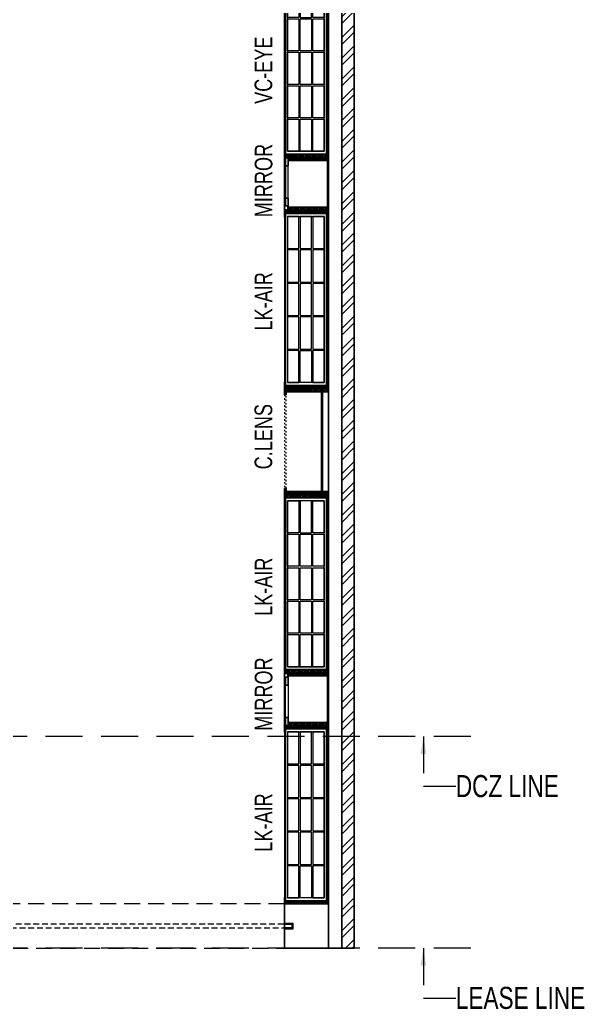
# Model space of a CAD drawing. Header units: feet. Extents: x 3370792 to 3381007, y -5461379 to -5451456.
# Drawn here: x 3377807 to 3381007, y -5461379 to -5455773 of the extents above; entities that cross this region are included whole.
import ezdxf

# ---------------------------------------------------------------- set-up
doc = ezdxf.new("R2010")
doc.units = ezdxf.units.FT
doc.header["$LTSCALE"] = 33
doc.header["$MEASUREMENT"] = 0
for name, pattern in [('a_p6_plan_L18$0$HIDDEN', [0.375, 0.25, -0.125]), ('ACAD_ISO03W100', [30, 12, -18]), ('HIDDEN', [9.524999999999995, 6.349999999999997, -3.174999999999998]), ('HIDDENX2', [0.75, 0.5, -0.25])]:
    doc.linetypes.add(name, pattern=pattern)
for name, color, linetype, lineweight in [('A-shutter', 8, 'Continuous', 18), ('A-WALL HATCH', 251, 'Continuous', 0), ('beam', 90, 'Continuous', 9), ('HIDDEN LINE', 177, 'Continuous', 0), ('Lease line', 2, 'Continuous', 9), ('LENS_DIMENSION', 193, 'Continuous', 0), ('LENS_PARTITION', 21, 'Continuous', 25), ('LENS_TEXT', 31, 'Continuous', 5), ('LK-FF&E WALL', 1, 'Continuous', 9), ('LN-ELEVATION-1', 81, 'Continuous', 25), ('LN-ELEVATION-2', 103, 'Continuous', 20), ('LN-ELEVATION-3', 125, 'Continuous', 18), ('LN-ELEVATION-4', 145, 'Continuous', 13), ('LN-HATCH', 251, 'Continuous', 0), ('PLANO-TXT', 252, 'Continuous', 5), ('rolling shutter', 1, 'Continuous', 5)]:
    doc.layers.add(name, color=color, linetype=linetype, lineweight=lineweight)
doc.layers.add('A-WALL', color=1, linetype='Continuous')
doc.styles.add('LK TXT', font='GILC____.TTF', dxfattribs={"height": 100})
doc.styles.get("Standard").update_dxf_attribs({"font": 'GILC____.TTF'})
doc.dimstyles.new('100MM', dxfattribs={"dimtxt": 100, "dimasz": 50, "dimexe": 65, "dimexo": 65, "dimtad": 1, "dimdec": 0, "dimtxsty": 'Standard', "dimblk": 'OBLIQUE', "dimcen": 2.5, "dimdle": 65, "dimclrd": 256, "dimclre": 256, "dimclrt": 1, "dimadec": 0, "dimazin": 0, "dimtfac": 1, "dimtdec": 0, "dimtmove": 1, "dimatfit": 3, "dimfxl": 1, "dimlwd": -1, "dimlwe": -1, "dimarcsym": 0})
pattern_1 = [(45, (7858558.917008298, 3503823.203216763), (-4.490128060534575, 4.490128060534575), [])]
pattern_2 = [(45, (3990327.293469645, 1709214.691590092), (-4.490128060534575, 4.490128060534575), [])]

# ---------------------------------------------------------------- blocks, each defined once
blk = doc.blocks.new('_Oblique')
at = {"color": 0, "lineweight": -2}
blk.add_line((-0.5, -0.5), (0.5, 0.5), dxfattribs=at)
blk = doc.blocks.new('*U37')
at = {"layer": 'A-shutter', "color": 5, "linetype": 'HIDDENX2', "ltscale": 2}
blk.add_lwpolyline([(41039888.47192435, -1561544.224196389), (41039888.47192454, -1561564.224196389), (41046830.47192443, -1561564.224191636), (41046830.47192423, -1561544.224191635)], close=True, dxfattribs=at)
at = {"layer": 'A-shutter', "color": 5, "ltscale": 10}
blk.add_lwpolyline([(41046785.47192448, -1561539.224195756), (41046785.47192443, -1561544.224195756), (41046830.47192443, -1561544.224196196), (41046830.47192423, -1561564.224196195), (41046785.47192423, -1561564.224195763), (41046785.4719242, -1561569.224195756), (41046835.47192419, -1561569.22419624), (41046835.47192449, -1561539.22419624)], close=True, dxfattribs=at)
blk = doc.blocks.new('VC HD 1010')
at = {"layer": 'LN-HATCH', "ltscale": 0.5}
h = blk.add_hatch(dxfattribs=at)
h.set_pattern_fill('ANSI31', color=256, scale=2)
h.set_pattern_definition([(45, (3761554.586240421, 1795022.935917533), (-4.490128060534575, 4.490128060534575), [])])
h.paths.add_polyline_path([(-505.166666666977, 24), (-505.166666666977, -166), (-499.1666666669771, -166), (-499.1666666669771, -176), (-505.166666666977, -176), (-505.166666666977, -220), (-487.1666666669772, -220), (-487.1666666669772, 24)])
h = blk.add_hatch(dxfattribs=at)
h.set_pattern_fill('ANSI31', color=256, scale=2)
h.set_pattern_definition(pattern_1)
h.paths.add_polyline_path([(504.8333333330228, 24), (504.8333333330228, -166), (498.8333333330228, -166), (498.8333333330228, -176), (504.8333333330228, -176), (504.8333333330228, -220), (486.8333333330228, -220), (486.8333333330228, 24)])
h = blk.add_hatch(dxfattribs=at)
h.set_pattern_fill('ANSI31', color=256, scale=2)
h.set_pattern_definition([(45, (7858741.917008297, 3503823.203216763), (-4.490128060534575, 4.490128060534575), [])])
h.paths.add_polyline_path([(-470.1666666669772, -220), (-470.1666666669772, -226), (-505.166666666977, -226), (-505.166666666977, -220)])
h = blk.add_hatch(dxfattribs=at)
h.set_pattern_fill('ANSI31', color=256, scale=2)
h.set_pattern_definition(pattern_1)
h.paths.add_polyline_path([(476.8333333330228, -220), (476.8333333330228, -226), (511.8333333330228, -226), (511.8333333330228, -220)])
at = {"layer": 'LN-ELEVATION-1', "ltscale": 0.5}
for points in [[(-505.166666666977, 24), (-505.166666666977, -166), (-499.1666666669771, -166), (-499.1666666669771, -176), (-505.166666666977, -176), (-505.166666666977, -220), (-487.1666666669772, -220), (-487.1666666669772, 24)], [(486.8333333330228, 12), (-487.1666666669772, 12), (-487.1666666669772, 18), (486.8333333330228, 18)], [(504.8333333330228, 24), (504.8333333330228, -166), (498.8333333330228, -166), (498.8333333330228, -176), (504.8333333330228, -176), (504.8333333330228, -220), (486.8333333330228, -220), (486.8333333330228, 24)], [(-470.1666666669772, -220), (-470.1666666669772, -226), (-505.166666666977, -226), (-505.166666666977, -220)], [(469.8333333330228, -220), (469.8333333330228, -226), (504.8333333330228, -226), (504.8333333330228, -220)]]:
    blk.add_lwpolyline(points, close=True, dxfattribs=at)
at = {"layer": 'LN-ELEVATION-2', "ltscale": 0.5}
blk.add_lwpolyline([(470.1666666674428, 0), (-470.1666666674428, 0), (-470.1666666674428, -208), (470.1666666674428, -208)], close=True, dxfattribs=at)
at = {"layer": 'LN-ELEVATION-3', "ltscale": 0.5}
for p, q in [((-487.1666666669772, 24), (486.8333333330228, 24)), ((-470.1666666669772, -220), (469.8333333330228, -220)), ((469.8333333330228, -226), (-470.1666666669772, -226))]:
    blk.add_line(p, q, dxfattribs=at)
for points in [[(-470.1666666674428, 0), (-288.5000000004657, 0), (-288.5000000004657, -64), (-470.1666666674428, -64)], [(-280.5000000004657, 0), (-98.83333333348855, 0), (-98.83333333348855, -64), (-280.5000000004657, -64)], [(-90.83333333348855, 0), (90.83333333348855, 0), (90.83333333348855, -64), (-90.83333333348855, -64)], [(98.83333333348855, 0), (280.5000000004657, 0), (280.5000000004657, -64), (98.83333333348855, -64)], [(288.5000000004657, 0), (470.1666666674428, 0), (470.1666666674428, -64), (288.5000000004657, -64)], [(-470.1666666674428, -136), (-288.5000000004657, -136), (-288.5000000004657, -72), (-470.1666666674428, -72)], [(-280.5000000004657, -72), (-98.83333333348855, -72), (-98.83333333348855, -136), (-280.5000000004657, -136)], [(-90.83333333348855, -72), (90.83333333348855, -72), (90.83333333348855, -136), (-90.83333333348855, -136)], [(98.83333333348855, -72), (280.5000000004657, -72), (280.5000000004657, -136), (98.83333333348855, -136)], [(288.5000000004657, -72), (470.1666666674428, -72), (470.1666666674428, -136), (288.5000000004657, -136)], [(-470.1666666674428, -144), (-288.5000000004657, -144), (-288.5000000004657, -208), (-470.1666666674428, -208)], [(-280.5000000004657, -144), (-98.83333333348855, -144), (-98.83333333348855, -208), (-280.5000000004657, -208)], [(-90.83333333348855, -144), (90.83333333348855, -144), (90.83333333348855, -208), (-90.83333333348855, -208)], [(98.83333333348855, -144), (280.5000000004657, -144), (280.5000000004657, -208), (98.83333333348855, -208)], [(288.5000000004657, -144), (470.1666666674428, -144), (470.1666666674428, -208), (288.5000000004657, -208)]]:
    blk.add_lwpolyline(points, close=True, dxfattribs=at)
blk = doc.blocks.new('MIRROR')
at = {"layer": 'LN-HATCH', "ltscale": 0.5}
h = blk.add_hatch(dxfattribs=at)
h.set_pattern_fill('ANSI31', color=256, scale=2)
h.set_pattern_definition([(45, (4060433.741624544, 1708720.786904081), (-4.490128060534575, 4.490128060534575), [])])
h.paths.add_polyline_path([(212.944788963403, 101.3407590774622), (230.944788963403, 101.3407590774622), (230.944788963403, -127.6592409225377), (212.944788963403, -127.6592409225377)])
h.paths.add_polyline_path([(230.944788963403, 95.34075907746227), (494.9447889634027, 95.34075907746227), (494.9447889634027, 101.3407590774622), (230.944788963403, 101.3407590774622)])
h.paths.add_polyline_path([(512.9447889634027, 101.3407590774622), (494.9447889634027, 101.3407590774622), (494.9447889634027, -127.6592409225377), (512.9447889634027, -127.6592409225377)])
at = {"layer": 'Defpoints'}
blk.add_lwpolyline([(512.9447889634027, 101.3407590774622), (212.944788963403, 101.3407590774622), (212.944788963403, -148.6592409225377), (512.9447889634027, -148.6592409225377)], close=True, dxfattribs=at)
at = {"layer": 'LN-ELEVATION-1'}
for points in [[(212.944788963403, 101.3407590774622), (230.944788963403, 101.3407590774622), (230.944788963403, -127.6592409225377), (212.944788963403, -127.6592409225377)], [(230.944788963403, 95.34075907746227), (494.9447889634027, 95.34075907746227), (494.9447889634027, 101.3407590774622), (230.944788963403, 101.3407590774622)], [(512.9447889634027, 101.3407590774622), (494.9447889634027, 101.3407590774622), (494.9447889634027, -127.6592409225377), (512.9447889634027, -127.6592409225377)], [(259.944788963403, -141.6592409225377), (259.944788963403, -127.6592409225377), (214.944788963403, -127.6592409225377), (214.944788963403, -148.6592409225377), (223.944788963403, -148.6592409225377), (223.944788963403, -147.1592409225377), (216.444788963403, -147.1592409225377), (216.444788963403, -141.6592409225377)], [(442.944788963403, -141.6592409225377), (442.944788963403, -127.6592409225377), (487.9447889634028, -127.6592409225377), (487.9447889634028, -148.6592409225377), (478.9447889634026, -148.6592409225377), (478.9447889634026, -147.1592409225377), (486.4447889634027, -147.1592409225377), (486.4447889634027, -141.6592409225377)], [(504.944788963403, -148.6592409225377), (504.944788963403, -147.1592409225377), (509.444788963403, -147.1592409225377), (509.444788963403, -129.1592409225377), (487.9447889634028, -129.1592409225377), (487.9447889634028, -127.6592409225377), (510.9447889634028, -127.6592409225377), (510.9447889634028, -148.6592409225377)]]:
    blk.add_lwpolyline(points, close=True, dxfattribs=at)
at = {"layer": 'LN-ELEVATION-2', "color": 4, "lineweight": 0}
blk.add_lwpolyline([(216.444788963403, -141.6592409225377), (486.4447889634027, -141.6592409225377), (486.4447889634027, -147.1592409225377), (216.444788963403, -147.1592409225377)], close=True, dxfattribs=at)
at = {"layer": 'LN-ELEVATION-2'}
blk.add_lwpolyline([(259.944788963403, -141.6592409225377), (442.944788963403, -141.6592409225377), (442.944788963403, -127.6592409225377), (259.944788963403, -127.6592409225377)], close=True, dxfattribs=at)
at = {"layer": 'LN-ELEVATION-4', "ltscale": 0.5}
blk.add_line((478.9447889634026, -148.6592409225377), (223.944788963403, -148.6592409225377), dxfattribs=at)
blk = doc.blocks.new('CLENS 600')
at = {"layer": 'LN-HATCH', "ltscale": 0.5}
h = blk.add_hatch(dxfattribs=at)
h.set_pattern_fill('ANSI31', color=256, scale=2)
h.set_pattern_definition(pattern_2)
h.paths.add_polyline_path([(-600, 0), (-582, 0), (-582, -240), (-600, -240)])
h = blk.add_hatch(dxfattribs=at)
h.set_pattern_fill('ANSI31', color=256, scale=2)
h.set_pattern_definition([(45, (3975657.572909575, 1709214.691590092), (-4.490128060534575, 4.490128060534575), [])])
h.paths.add_polyline_path([(-18, 0), (0, 0), (0, -240), (-18, -240)])
h = blk.add_hatch(dxfattribs=at)
h.set_pattern_fill('ANSI31', color=256, scale=2)
h.set_pattern_definition([(45, (3990252.293469645, 1709214.691590092), (-4.490128060534575, 4.490128060534575), [])])
h.paths.add_polyline_path([(-582, -40), (-18, -40), (-18, -34), (-582, -34)])
h = blk.add_hatch(dxfattribs=at)
h.set_pattern_fill('ANSI31', color=256, scale=2)
h.set_pattern_definition(pattern_2)
h.paths.add_polyline_path([(-600, -250), (-565, -250), (-565, -240), (-600, -240)])
h = blk.add_hatch(dxfattribs=at)
h.set_pattern_fill('ANSI31', color=256, scale=2)
h.set_pattern_definition([(45, (3990177.293469646, 1709214.691590092), (-4.490128060534575, 4.490128060534575), [])])
h.paths.add_polyline_path([(-35, -250), (0, -250), (0, -240), (-35, -240)])
at = {"layer": 'HIDDEN LINE', "linetype": 'ACAD_ISO03W100', "ltscale": 0.02}
for p, q in [((-35, -240), (-565, -240)), ((-565, -250), (-35, -250))]:
    blk.add_line(p, q, dxfattribs=at)
at = {"layer": 'LN-ELEVATION-1', "ltscale": 0.5}
for points in [[(-600, 0), (-582, 0), (-582, -240), (-600, -240)], [(-18, 0), (0, 0), (0, -240), (-18, -240)], [(-582, -40), (-18, -40), (-18, -34), (-582, -34)], [(-600, -250), (-565, -250), (-565, -240), (-600, -240)], [(-35, -250), (0, -250), (0, -240), (-35, -240)]]:
    blk.add_lwpolyline(points, close=True, dxfattribs=at)
at = {"layer": 'LN-ELEVATION-4'}
blk.add_line((-18, 0), (-582, 0), dxfattribs=at)
blk = doc.blocks.new('A$C5521f6e5')
at = {"layer": 'A-WALL HATCH'}
h = blk.add_hatch(dxfattribs=at)
h.set_pattern_fill('ANSI32', color=256, scale=222)
h.set_pattern_definition([(45, (-3283462.263632313, 5452018.418573175), (-58.86663953378008, 58.86663953378008), []), (45, (-3283423.019206023, 5452018.418573175), (-58.86663953378008, 58.86663953378008), [])])
h.paths.add_polyline_path([(-70, -160.0000000009313), (0, -160.0000000009313), (0, -9207.000000000931), (-70, -9207.000000000931)])
h.paths.add_polyline_path([(0, -160.0000000009313), (-3092, -160.0000000018626), (-3092, -9.313226e-10), (0, 0)])
h.paths.add_polyline_path([(-7572, 209.9999999990687), (-7642, 209.9999999990687), (-7642, -9207.000000000931), (-7572, -9207.000000000931)])
h.paths.add_polyline_path([(-3752, 209.9999999990687), (-7642, 209.9999999990687), (-7642, 369.9999999990687), (-3752, 369.9999999990687)])
at = {"layer": 'A-WALL'}
blk.add_lwpolyline([(-70, -160.0000000009313), (0, -160.0000000009313), (0, -9207.000000000931), (-70, -9207.000000000931)], close=True, dxfattribs=at)
at = {"layer": 'Lease line', "linetype": 'HIDDEN'}
for p, q in [((661.2339277267456, -8007.000000000932), (-8270.776309249923, -8007.000000000932)), ((661.2339277267456, -9207.000000000931), (-8270.776309249923, -9207.000000000931))]:
    blk.add_line(p, q, dxfattribs=at)
at = {"layer": 'Lease line', "linetype": 'HIDDEN', "char_height": 125, "width": 783.9636358173434, "attachment_point": 4, "style": 'LK TXT'}
for s, insert in [('\\pt375;DCZ LINE', (577.00717918016, -8289.754436241465)), ('\\pt375;LEASE LINE', (577.00717918016, -9489.754436241463))]:
    blk.add_mtext(s, dxfattribs=dict(at, insert=insert))
at = {"layer": 'Lease line', "linetype": 'HIDDEN', "annotation_type": 0, "has_hookline": 1, "hookline_direction": 1}
for points, text_width in [([(393.2061431650073, -8007.000000000932), (393.2061431650073, -8289.754436241465), (576.3821791801602, -8289.754436241465)], 474.8364825581394), ([(393.2061431650073, -9207.000000000931), (393.2061431650073, -9489.754436241463), (576.3821791801602, -9489.754436241463)], 591.9331395348836)]:
    blk.add_leader(points, dimstyle='100MM', override={"dimasz": 100, "dimgap": 0.625, "dimtad": 0}, dxfattribs=dict(at, text_width=text_width))

msp = doc.modelspace()

# ---------------------------------------------------------------- linework, layer by layer
at = {"layer": 'beam', "linetype": 'a_p6_plan_L18$0$HIDDEN', "lineweight": 5, "ltscale": 11}
msp.add_lwpolyline([(3379306.723279655, -5460782.721186198), (3372454.723279655, -5460782.721186198), (3372454.723279655, -5461032.721186199), (3379306.723279655, -5461032.721186199)], close=True, dxfattribs=at)
at = {"layer": 'LENS_PARTITION'}
for points in [[(3379556.723279655, -5461032.721186199), (3379631.723279655, -5461032.721186199), (3379631.723279655, -5453615.721186198), (3379556.723279655, -5453615.721186198)], [(3379306.723279655, -5461032.721186199), (3379556.723279655, -5461032.721186199), (3379556.723279655, -5460782.721186198), (3379306.723279655, -5460782.721186198)]]:
    msp.add_lwpolyline(points, close=True, dxfattribs=at)

# ---------------------------------------------------------------- block references
at = {"layer": 'LENS_DIMENSION'}
msp.add_blockref('A$C5521f6e5', (3379701.723279656, -5451825.721186197), dxfattribs=at)
at = {"layer": 'LK-FF&E WALL', "rotation": 270}
for name, p in [('VC HD 1010', (3379532.723279655, -5456047.887852865)), ('MIRROR', (3379455.382520577, -5456339.776397235)), ('CLENS 600', (3379556.723279655, -5458462.721186198)), ('VC HD 1010', (3379532.723279655, -5458967.887852865))]:
    msp.add_blockref(name, p, dxfattribs=at)
at = {"layer": 'LK-FF&E WALL', "xscale": -1, "rotation": 270}
for name, p in [('VC HD 1010', (3379532.723279655, -5457357.554519531)), ('MIRROR', (3379455.382520577, -5459985.665975161)), ('VC HD 1010', (3379532.723279655, -5460277.554519531))]:
    msp.add_blockref(name, p, dxfattribs=at)
at = {"layer": 'rolling shutter', "color": 2}
msp.add_blockref('*U37', (-37667478.74864484, -3899353.496989958), dxfattribs=at)

# ---------------------------------------------------------------- texts
at = {"layer": 'LENS_TEXT', "linetype": 'Continuous', "ltscale": 3, "char_height": 100, "width": 324.4738372093023, "attachment_point": 5, "rotation": 89.99999999999999, "style": 'LK TXT'}
for insert in [(3379189.39134184, -5456683.702749452, -23744.04052932372), (3379189.39134184, -5459593.43545916, -23744.04052932372)]:
    msp.add_mtext('{\\C7;MIRROR}', dxfattribs=dict(at, insert=insert))
at = {"layer": 'PLANO-TXT', "linetype": 'Continuous', "ltscale": 3, "char_height": 100, "width": 149.546511627907, "attachment_point": 5, "rotation": 90.00000000000011, "style": 'LK TXT'}
for s, insert in [('VC-EYE', (3379188.41301643, -5456058.317369605, -23744.04052932372)), ('LK-AIR', (3379188.41301643, -5457367.898056161, -23744.04052932372)), ('C.LENS', (3379188.41301643, -5458134.791757898, -23744.04052932372)), ('LK-AIR', (3379188.41301643, -5458985.258566539, -23744.04052932372)), ('LK-AIR', (3379188.41301643, -5460321.041914907, -23744.04052932372))]:
    msp.add_mtext(s, dxfattribs=dict(at, insert=insert))

doc.saveas('drawing.dxf')
